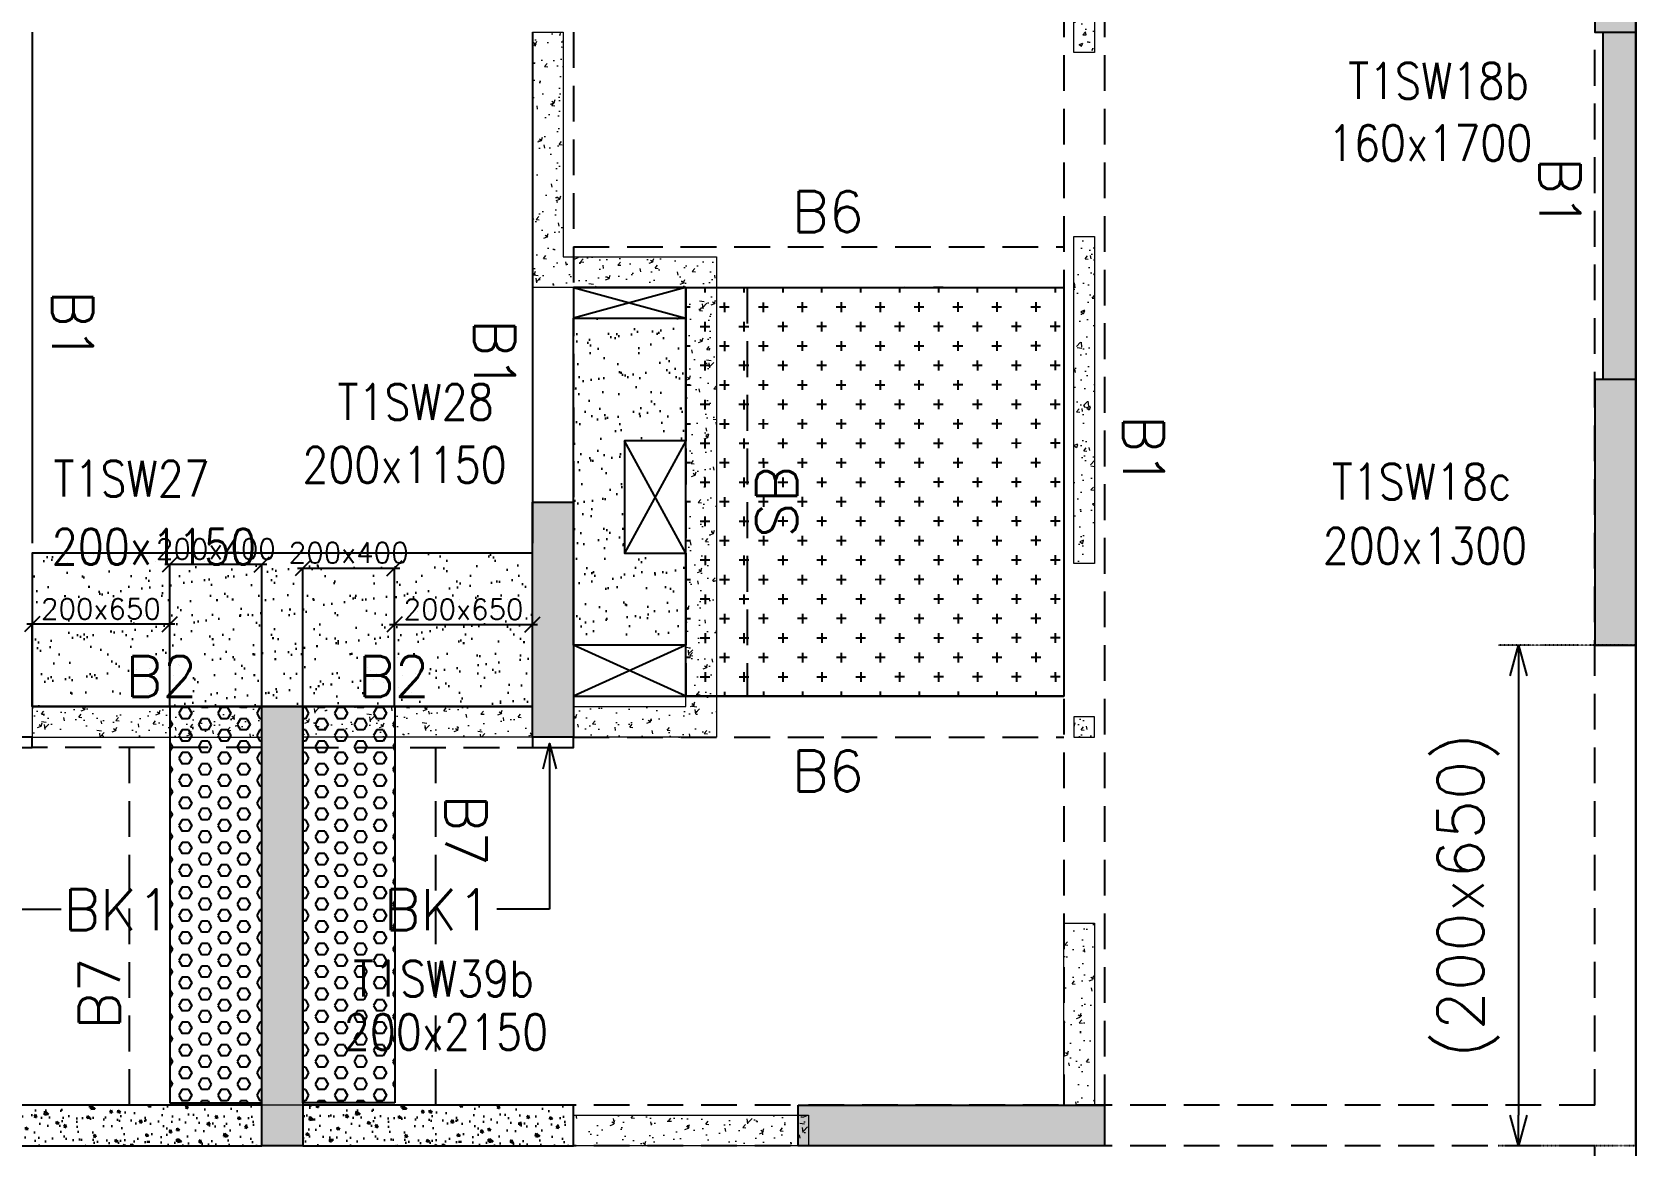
# Model space of a CAD drawing. Header units: millimetres. Extents: x 1078357 to 2594950, y -4969473 to -4636555.
# Drawn here: x 1849381 to 1857232, y -4654688 to -4649238 of the extents above; entities that cross this region are included whole.
import ezdxf

# ---------------------------------------------------------------- set-up
doc = ezdxf.new("R2010")
doc.units = ezdxf.units.MM
doc.header["$PDMODE"] = 35
for name, pattern in [('CENTER', [2, 1.25, -0.25, 0.25, -0.25]), ('CONTINOUS', [0]), ('DOT', [0.25, 0, -0.25]), ('HIDDEN', [0.375, 0.25, -0.125]), ('New Retail block$0$CONTINOUS', [0])]:
    doc.linetypes.add(name, pattern=pattern)
doc.layers.get('0').update_dxf_attribs({"lineweight": 0})
doc.layers.get('Defpoints').update_dxf_attribs({"lineweight": 0})
for name, color, linetype, lineweight in [('A-_ANOTDIMA_D-', 6, 'Continuous', 13), ('COL. NO.', 30, 'Continuous', 25), ('COL. SIZE', 7, 'Continuous', 25), ('DIM', 9, 'Continuous', 25), ('HATCH', 8, 'Continuous', 30), ('RCC UPSTAND', 43, 'Continuous', 30), ('S-NON STR RCC WALL', 8, 'Continuous', 0)]:
    doc.layers.add(name, color=color, linetype=linetype, lineweight=lineweight)
for name, color, linetype in [('B-200x325', 201, 'HIDDEN'), ('B-200x375', 41, 'HIDDEN'), ('B-200x450', 52, 'HIDDEN'), ('B-200x650', 241, 'HIDDEN'), ('B-300xSLAB THK.', 151, 'Continuous'), ('BK1-200x650', 241, 'HIDDEN'), ('DC BEAM NO.', 7, 'Continuous'), ('DROP SLAB', 8, 'Continuous'), ('EXPANSION JOINT', 10, 'HIDDEN'), ('NON STR. RCC WALL', 6, 'Continuous'), ('S-COLUMN_SHEAR WALL', 1, 'Continuous'), ('S-DIM', 2, 'Continuous'), ('S-PROJECTION', 54, 'New Retail block$0$CONTINOUS'), ('SLAB FOLD', 8, 'Continuous')]:
    doc.layers.add(name, color=color, linetype=linetype)
doc.styles.add('Roman', font='romans')
doc.styles.add('ROMANS', font='romans.shx', dxfattribs={"width": 0.85})
doc.dimstyles.new('HARESH', dxfattribs={"dimtxt": 150, "dimasz": 75, "dimexe": 0, "dimexo": 0, "dimgap": 25, "dimtad": 1, "dimdec": 0, "dimdsep": 46, "dimtxsty": 'Roman', "dimblk": 'OBLIQUE', "dimcen": 225, "dimdle": 25, "dimclrd": 2, "dimclre": 2, "dimclrt": 7, "dimadec": 8, "dimazin": 1, "dimtfac": 1, "dimtdec": 0, "dimtmove": 0, "dimatfit": 0, "dimfxl": 1, "dimlwd": -1, "dimlwe": -1, "dimarcsym": 0})
pattern_1 = [(50, (-4526714.12, 23254837.94), (182.184669, -15.9390855), [19.05, -209.55]), (355, (-4526714.12, 23254837.94), (-35.2434214, 191.0568452), [15.24, -167.6405842]), (100.4514447, (-4526698.94, 23254836.6), (146.9412471, 175.1177519), [16.1900088, -178.0902446]), (46.1842, (-4526714.12, 23254888.74), (271.0790409, -42.042328), [28.575, -314.325]), (96.6355576, (-4526691.53, 23254885.23), (237.404134, 247.4261246), [24.2850231, -267.1356082]), (351.1841512, (-4526714.12, 23254888.74), (237.404134, 247.4261246), [22.859967, -251.459732]), (21, (-4526688.72, 23254876.04), (151.6143913, -102.2651982), [19.05, -209.55]), (326, (-4526688.72, 23254876.04), (61.8020283, 184.1879661), [15.24, -167.64]), (71.451445, (-4526676.08, 23254867.51), (213.4164193, 81.9227689), [16.1900088, -178.0899376]), (37.5, (-4526714.12, 23254837.935), (3.08860325, 84.55503887), [0, -165.608, 0, -170.18, 0, -168.275]), (7.5, (-4526714.12, 23254837.935), (66.8196625, 100.18057482), [0, -97.028, 0, -161.798, 0, -64.135]), (327.5, (-4526770.76, 23254837.935), (135.59059517, -5.728744), [0, -63.5, 0, -198.12, 0, -262.89]), (317.5, (-4526796.16, 23254837.94), (148.1291814, 25.42649103), [0, -82.55, 0, -131.572, 0, -186.69])]
pattern_2 = [(180, (1815381.29, -4465732.775), (-7e-15, -54.992613), [31.75, -63.5]), (300, (1815381.29, -4465732.775), (47.625, 27.496307), [31.75, -63.5]), (240, (1815349.54, -4465732.775), (47.625, -27.496307), [31.75, -63.5])]

# ---------------------------------------------------------------- blocks, each defined once
blk = doc.blocks.new('_Open30')
at = {"color": 0, "linetype": 'ByBlock', "lineweight": -2}
for p, q in [((-1, 0.268), (0, 0)), ((0, 0), (-1, -0.268)), ((0, 0), (-1, 0))]:
    blk.add_line(p, q, dxfattribs=at)
blk = doc.blocks.new('*D1204')
at = {"layer": 'Defpoints', "color": 0, "linetype": 'CONTINOUS', "ltscale": 0.5, "transparency": 16777216}
for p in [(1857231.3, -4652237.7, 0), (1856657.3, -4654687.7), (1857231.4, -4654687.7, 0)]:
    blk.add_point(p, dxfattribs=at)
at = {"layer": 'S-DIM', "color": 2, "linetype": 'DOT', "ltscale": 0.5, "transparency": 16777216}
for p, q in [((1857231.3, -4652237.7), (1856557.3, -4652237.7)), ((1857231.4, -4654687.7), (1856557.3, -4654687.7))]:
    blk.add_line(p, q, dxfattribs=at)
at = {"layer": 'S-DIM', "color": 2, "linetype": 'CONTINOUS', "ltscale": 0.5, "transparency": 16777216}
blk.add_line((1856657.3, -4652387.7), (1856657.3, -4654537.7), dxfattribs=at)
at = {"layer": 'S-DIM', "color": 2, "linetype": 'CONTINOUS', "ltscale": 0.5, "transparency": 16777216, "xscale": 150, "yscale": 150, "zscale": 150}
for p, rotation in [((1856657.3, -4652237.7), 90), ((1856657.3, -4654687.7), 270)]:
    blk.add_blockref('_Open30', p, dxfattribs=dict(at, rotation=rotation))
at = {"layer": 'S-DIM', "color": 7, "linetype": 'CONTINOUS', "ltscale": 0.5, "transparency": 16777216, "insert": (1856410.9, -4653462.7), "char_height": 225, "attachment_point": 5, "rotation": 90, "style": 'Roman'}
blk.add_mtext('(200x650)', dxfattribs=at)
blk = doc.blocks.new('_Oblique')
at = {"color": 0, "linetype": 'ByBlock', "lineweight": -2}
blk.add_line((-0.5, -0.5), (0.5, 0.5), dxfattribs=at)
blk = doc.blocks.new('*D1460')
at = {"layer": 'Defpoints', "color": 0, "ltscale": 700, "transparency": 16777216}
for p in [(1850055.8, -4651842.2), (1850055.8, -4652537.3, 0), (1850505.9, -4652537.3, 0)]:
    blk.add_point(p, dxfattribs=at)
at = {"layer": 'DIM', "color": 2, "ltscale": 700, "transparency": 16777216}
for p, q in [((1850530.9, -4651842.2), (1850030.8, -4651842.2)), ((1850055.8, -4652537.3), (1850055.8, -4651842.2)), ((1850505.9, -4652537.3), (1850505.9, -4651842.2))]:
    blk.add_line(p, q, dxfattribs=at)
at = {"layer": 'DIM', "color": 2, "ltscale": 700, "transparency": 16777216, "xscale": 75, "yscale": 75, "zscale": 75, "rotation": 180}
blk.add_blockref('_Oblique', (1850055.8, -4651842.2), dxfattribs=at)
at = {"layer": 'DIM', "color": 2, "ltscale": 700, "transparency": 16777216, "xscale": 75, "yscale": 75, "zscale": 75}
blk.add_blockref('_Oblique', (1850505.9, -4651842.2), dxfattribs=at)
at = {"layer": 'DIM', "color": 7, "ltscale": 700, "transparency": 16777216, "insert": (1850280.9, -4651767.2), "char_height": 150, "attachment_point": 5, "style": 'Roman'}
blk.add_mtext('{\\H0.666667x;200x400}', dxfattribs=at)
blk = doc.blocks.new('*D1461')
at = {"layer": 'Defpoints', "color": 0, "ltscale": 700, "transparency": 16777216}
for p in [(1849381.1, -4652135.2), (1849381.1, -4652537.2, 0), (1850055.8, -4652537.3, 0)]:
    blk.add_point(p, dxfattribs=at)
at = {"layer": 'DIM', "color": 2, "ltscale": 700, "transparency": 16777216}
for p, q in [((1850080.8, -4652135.2), (1849356.1, -4652135.2)), ((1849381.1, -4652537.2), (1849381.1, -4652135.2)), ((1850055.8, -4652537.3), (1850055.8, -4652135.2))]:
    blk.add_line(p, q, dxfattribs=at)
at = {"layer": 'DIM', "color": 2, "ltscale": 700, "transparency": 16777216, "xscale": 75, "yscale": 75, "zscale": 75, "rotation": 180}
blk.add_blockref('_Oblique', (1849381.1, -4652135.2), dxfattribs=at)
at = {"layer": 'DIM', "color": 2, "ltscale": 700, "transparency": 16777216, "xscale": 75, "yscale": 75, "zscale": 75}
blk.add_blockref('_Oblique', (1850055.8, -4652135.2), dxfattribs=at)
at = {"layer": 'DIM', "color": 7, "ltscale": 700, "transparency": 16777216, "insert": (1849718.5, -4652060.2), "char_height": 150, "attachment_point": 5, "style": 'Roman'}
blk.add_mtext('{\\H0.666667x;200x650}', dxfattribs=at)
blk = doc.blocks.new('*D1462')
at = {"layer": 'Defpoints', "color": 0, "ltscale": 700, "transparency": 16777216}
for p in [(1851156.1, -4651860.5), (1850706, -4652537.3, 0), (1851156.1, -4652537.2, 0)]:
    blk.add_point(p, dxfattribs=at)
at = {"layer": 'DIM', "color": 2, "ltscale": 700, "transparency": 16777216}
for p, q in [((1850681, -4651860.5), (1851181.1, -4651860.5)), ((1850706, -4652537.3), (1850706, -4651860.5)), ((1851156.1, -4652537.2), (1851156.1, -4651860.5))]:
    blk.add_line(p, q, dxfattribs=at)
at = {"layer": 'DIM', "color": 2, "ltscale": 700, "transparency": 16777216, "xscale": 75, "yscale": 75, "zscale": 75, "rotation": 180}
blk.add_blockref('_Oblique', (1850706, -4651860.5), dxfattribs=at)
at = {"layer": 'DIM', "color": 2, "ltscale": 700, "transparency": 16777216, "xscale": 75, "yscale": 75, "zscale": 75}
blk.add_blockref('_Oblique', (1851156.1, -4651860.5), dxfattribs=at)
at = {"layer": 'DIM', "color": 7, "ltscale": 700, "transparency": 16777216, "insert": (1850931, -4651785.5), "char_height": 150, "attachment_point": 5, "style": 'Roman'}
blk.add_mtext('{\\H0.666667x;200x400}', dxfattribs=at)
blk = doc.blocks.new('*D1463')
at = {"layer": 'Defpoints', "color": 0, "ltscale": 700, "transparency": 16777216}
for p in [(1851831, -4652137.2), (1851156.1, -4652537.2, 0), (1851831, -4652537.2, 0)]:
    blk.add_point(p, dxfattribs=at)
at = {"layer": 'DIM', "color": 2, "ltscale": 700, "transparency": 16777216}
for p, q in [((1851131.1, -4652137.2), (1851856, -4652137.2)), ((1851156.1, -4652537.2), (1851156.1, -4652137.2)), ((1851831, -4652537.2), (1851831, -4652137.2))]:
    blk.add_line(p, q, dxfattribs=at)
at = {"layer": 'DIM', "color": 2, "ltscale": 700, "transparency": 16777216, "xscale": 75, "yscale": 75, "zscale": 75, "rotation": 180}
blk.add_blockref('_Oblique', (1851156.1, -4652137.2), dxfattribs=at)
at = {"layer": 'DIM', "color": 2, "ltscale": 700, "transparency": 16777216, "xscale": 75, "yscale": 75, "zscale": 75}
blk.add_blockref('_Oblique', (1851831, -4652137.2), dxfattribs=at)
at = {"layer": 'DIM', "color": 7, "ltscale": 700, "transparency": 16777216, "insert": (1851493.5, -4652062.2), "char_height": 150, "attachment_point": 5, "style": 'Roman'}
blk.add_mtext('{\\H0.666667x;200x650}', dxfattribs=at)
blk = doc.blocks.new('G$CD63B60BD')
at = {"layer": 'COL. NO.', "linetype": 'Continuous', "style": 'ROMANS', "width": 0.85}
for s, p in [('T1SW18b', (43117.5, 14073.9, 0)), ('T1SW28', (38170.5, 12502.6, -320.4)), ('T1SW27', (36780.5, 12127.3, -320.4)), ('T1SW18c', (43037.6, 12112.7, 0)), ('T1SW39b', (38246.6, 9681, -320.4))]:
    blk.add_text(s, height=175, dxfattribs=at).set_placement(p)
at = {"layer": 'COL. SIZE', "linetype": 'Continuous', "style": 'ROMANS', "width": 0.85}
for s, p in [('160x1700', (43018.5, 13769.5, 0)), ('200x1150', (37998, 12194.9, -320.4)), ('200x1150', (36771.5, 11794.2, -320.4)), ('200x1300', (42993, 11798.6, 0)), ('200x2150', (38200.9, 9419.4, -320.4))]:
    blk.add_text(s, height=175, dxfattribs=at).set_placement(p)

msp = doc.modelspace()

# ---------------------------------------------------------------- hatches: boundary and pattern name
at = {"layer": 'DROP SLAB'}
h = msp.add_hatch(dxfattribs=at)
h.set_pattern_fill('CROSS', color=8, scale=15, angle=179.96921)
h.set_pattern_definition([(180.03079016, (-1451735.6, 9389968.63), (-95.1987999, -95.3011726), [47.625, -142.875]), (270.03079016, (-1451759.43, 9389992.43), (95.3011726, -95.1987999), [47.625, -142.875])])
h.paths.add_polyline_path([(1852581.1, -4650488.1), (1854431.1, -4650488.1), (1854431.1, -4652487.9), (1852581.1, -4652487.9)])
at = {"layer": 'HATCH'}
h = msp.add_hatch(dxfattribs=at)
h.set_pattern_fill('AR-SAND', color=8, scale=3, angle=179.97015)
h.set_pattern_definition([(37.47015413, (-3182851.86, 18707870.84), (-4.72361136, 146.8264517), [0, -115.824, 0, -129.54, 0, -123.825]), (7.4701541, (-3182851.86, 18707870.84), (134.9689868, 214.9772528), [0, -62.484, 0, -104.394, 0, -40.005]), (327.4701541, (-3182945.58, 18707870.89), (237.2979035, 0.3075449), [0, -38.1, 0, -137.16, 0, -179.07]), (317.4701541, (-3182945.58, 18707870.9), (229.1017424, 66.759465), [0, -19.05, 0, -89.916, 0, -102.87])])
h.paths.add_polyline_path([(1852031.1, -4650637.8), (1852581.1, -4650637.8), (1852581.1, -4651237.8), (1852281.1, -4651237.8), (1852281.1, -4651787.8), (1852581.1, -4651787.7), (1852581.1, -4652237.8), (1852031.1, -4652237.8)])
h = msp.add_hatch(dxfattribs=at)
h.set_pattern_fill('AR-SAND', color=8, scale=3, angle=179.97015)
h.set_pattern_definition([(37.4701541, (-2145576.81, 14023801.56), (-4.72361136, 146.8264517), [0, -115.824, 0, -129.54, 0, -123.825]), (7.4701541, (-2145576.81, 14023801.56), (134.9689868, 214.9772528), [0, -62.484, 0, -104.394, 0, -40.005]), (327.4701541, (-2145670.54, 14023801.61), (237.2979035, 0.3075449), [0, -38.1, 0, -137.16, 0, -179.07]), (317.4701541, (-2145670.54, 14023801.61), (229.1017424, 66.759465), [0, -19.05, 0, -89.916, 0, -102.87])])
h.paths.add_polyline_path([(1851831.4, -4651787.7), (1849381.4, -4651787.7), (1849381.4, -4652537.8), (1851831.4, -4652537.8)])
h = msp.add_hatch(dxfattribs=at)
h.set_pattern_fill('AR-SAND', color=8, scale=3, angle=179.97015)
h.set_pattern_definition([(37.4701541, (-2145576.9, 14023801.58), (-4.72361136, 146.8264517), [0, -115.824, 0, -129.54, 0, -123.825]), (7.4701541, (-2145576.9, 14023801.58), (134.9689868, 214.9772528), [0, -62.484, 0, -104.394, 0, -40.005]), (327.4701541, (-2145670.63, 14023801.63), (237.2979035, 0.3075449), [0, -38.1, 0, -137.16, 0, -179.07]), (317.4701541, (-2145670.63, 14023801.63), (229.1017424, 66.759465), [0, -19.05, 0, -89.916, 0, -102.87])])
h.paths.add_polyline_path([(1851831.3, -4651937.7), (1849381.3, -4651937.7), (1849381.4, -4652537.7), (1851831.4, -4652537.7)])
at = {"layer": 'RCC UPSTAND'}
h = msp.add_hatch(dxfattribs=at)
h.set_pattern_fill('AR-CONC', color=8, scale=20, angle=270)
h.set_pattern_definition([(320, (5061102, -2117845.11), (-12.550427, -143.4520365), [15, -165]), (265, (5061102, -2117845.11), (150.438427, 27.7502667), [12, -132]), (10.4514445, (5061100.96, -2117857.07), (137.887998, -115.7017693), [12.7480384, -140.2284224]), (316.1842, (5061142, -2117845.11), (-33.103856, -213.448266), [22.5, -247.5]), (6.6356355, (5061139.25, -2117862.9), (194.82372, -186.932389), [19.122068, -210.342752]), (261.184164, (5061142, -2117845.11), (194.82372, -186.932389), [18, -198]), (291, (5061132, -2117865.11), (-80.523778, -119.3814104), [15, -165]), (236, (5061132, -2117865.11), (145.030009, -48.6630664), [12, -132]), (341.4514447, (5061125.3, -2117875.06), (64.5062306, -168.0444753), [12.748038, -140.2284224]), (307.5, (5061102.004, -2117845.113), (66.57877077, -2.43197106), [0, -130.4, 0, -134, 0, -132.5]), (277.5, (5061102.004, -2117845.11), (78.8823424, -52.6139075), [0, -76.4, 0, -127.4, 0, -50.5]), (237.5, (5061102.004, -2117800.51), (-4.51097435, -106.7644872), [0, -50, 0, -156, 0, -207]), (227.5, (5061102, -2117780.51), (20.0209965, -116.6372339), [0, -65, 0, -103.6, 0, -147])])
h.paths.add_polyline_path([(1850506.1, -4654488.3), (1849181.1, -4654488), (1849181.1, -4654687.5), (1850506.1, -4654687.8)])
h = msp.add_hatch(dxfattribs=at)
h.set_pattern_fill('AR-CONC', color=8, scale=20, angle=270)
h.set_pattern_definition([(320, (5062627, -2117845.11), (-12.550427, -143.4520365), [15, -165]), (265, (5062627, -2117845.11), (150.438427, 27.7502667), [12, -132]), (10.4514445, (5062625.96, -2117857.07), (137.887998, -115.7017693), [12.7480384, -140.2284224]), (316.1842, (5062667, -2117845.11), (-33.103856, -213.448266), [22.5, -247.5]), (6.6356355, (5062664.25, -2117862.9), (194.82372, -186.932389), [19.122068, -210.342752]), (261.184164, (5062667, -2117845.11), (194.82372, -186.932389), [18, -198]), (291, (5062657, -2117865.11), (-80.523778, -119.3814104), [15, -165]), (236, (5062657, -2117865.11), (145.030009, -48.6630664), [12, -132]), (341.4514447, (5062650.3, -2117875.06), (64.5062306, -168.0444753), [12.748038, -140.2284224]), (307.5, (5062627.004, -2117845.113), (66.57877077, -2.43197106), [0, -130.4, 0, -134, 0, -132.5]), (277.5, (5062627.004, -2117845.11), (78.8823424, -52.6139075), [0, -76.4, 0, -127.4, 0, -50.5]), (237.5, (5062627.004, -2117800.51), (-4.51097435, -106.7644872), [0, -50, 0, -156, 0, -207]), (227.5, (5062627, -2117780.51), (20.0209965, -116.6372339), [0, -65, 0, -103.6, 0, -147])])
h.paths.add_polyline_path([(1852031.1, -4654488.3), (1850706.1, -4654488), (1850706.1, -4654687.5), (1852031.1, -4654687.8)])
at = {"layer": 'S-COLUMN_SHEAR WALL', "lineweight": 25}
h = msp.add_hatch(color=1, dxfattribs=at)
h.dxf.hatch_style = 1
h.paths.add_polyline_path([(1857231.1, -4647737.8), (1857031.1, -4647737.8), (1857031.1, -4649237.8), (1857231.1, -4649237.8)])
at = {"layer": 'S-COLUMN_SHEAR WALL', "lineweight": 25, "extrusion": (1.00316e-06, -2.11765e-11, 1)}
h = msp.add_hatch(color=1, dxfattribs=at)
h.dxf.hatch_style = 1
h.paths.add_polyline_path([(1857231.1, -4650937.8), (1857071.1, -4650937.8), (1857071.1, -4649237.8), (1857231.1, -4649237.8)])
at = {"layer": 'S-COLUMN_SHEAR WALL', "lineweight": 25}
h = msp.add_hatch(color=1, dxfattribs=at)
h.dxf.hatch_style = 1
h.paths.add_polyline_path([(1857031.1, -4652237.8), (1857231.1, -4652237.8), (1857231.1, -4650937.8), (1857031.1, -4650937.8)])
h = msp.add_hatch(color=1, dxfattribs=at)
h.dxf.hatch_style = 1
h.paths.add_polyline_path([(1852031.1, -4652687.8), (1851831.1, -4652687.8), (1851831.1, -4651537.8), (1852031.1, -4651537.8)])
h = msp.add_hatch(color=1, dxfattribs=at)
h.dxf.hatch_style = 1
h.paths.add_polyline_path([(1850506.1, -4652537.8), (1850706.1, -4652537.8), (1850706.1, -4654687.8), (1850506.1, -4654687.8)])
h = msp.add_hatch(color=1, dxfattribs=at)
h.dxf.hatch_style = 1
h.paths.add_polyline_path([(1853131.1, -4654487.8), (1854631.1, -4654487.8), (1854631.1, -4654687.8), (1853131.1, -4654687.8)])
at = {"layer": 'S-NON STR RCC WALL'}
h = msp.add_hatch(dxfattribs=at)
h.set_pattern_fill('AR-CONC', color=256, angle=180)
h.set_pattern_definition([(50, (1854544.64, -4749442.22), (182.18467, -15.93909), [19.05, -209.55]), (355, (1854544.64, -4749442.22), (-35.24342, 191.05685), [15.24, -167.6406]), (100.45144, (1854559.82, -4749443.55), (146.94125, 175.11775), [16.19, -178.09024]), (46.1842, (1854544.64, -4749391.42), (271.07904, -42.04233), [28.575, -314.325]), (96.63556, (1854567.23, -4749394.93), (237.4041, 247.4261), [24.285, -267.1356]), (351.18415, (1854544.64, -4749391.42), (237.4041, 247.4261), [22.86, -251.4597]), (21, (1854570.04, -4749404.12), (151.6144, -102.2652), [19.05, -209.55]), (326, (1854570.04, -4749404.12), (61.80203, 184.18797), [15.24, -167.64]), (71.45144, (1854582.68, -4749412.65), (213.41642, 81.92277), [16.19, -178.08994]), (37.5, (1854544.64, -4749442.225), (3.088603, 84.55504), [0, -165.608, 0, -170.18, 0, -168.275]), (7.5, (1854544.64, -4749442.225), (66.81966, 100.180575), [0, -97.028, 0, -161.798, 0, -64.135]), (327.5, (1854488, -4749442.225), (135.590595, -5.728744), [0, -63.5, 0, -198.12, 0, -262.89]), (317.5, (1854462.6, -4749442.22), (148.12918, 25.42649), [0, -82.55, 0, -131.572, 0, -186.69])])
h.paths.add_polyline_path([(1854481.4, -4648937.8), (1854581.4, -4648937.8), (1854581.4, -4649337.8), (1854481.4, -4649337.8)])
h = msp.add_hatch(dxfattribs=at)
h.set_pattern_fill('AR-CONC', color=256, angle=180)
h.set_pattern_definition(pattern_1)
h.paths.add_polyline_path([(1852731.4, -4650337.8), (1852731.4, -4652687.8), (1852031.4, -4652687.8), (1852031.4, -4652537.8), (1852581.4, -4652537.8), (1852581.4, -4650487.8), (1851831.4, -4650487.8), (1851831.4, -4649237.7), (1851981.4, -4649237.7), (1851981.4, -4650337.8)])
h = msp.add_hatch(dxfattribs=at)
h.set_pattern_fill('AR-CONC', color=256, angle=180)
h.set_pattern_definition([(50, (2951769.36, -9433461.41), (182.184669, -15.9390855), [19.05, -209.55]), (355, (2951769.36, -9433461.41), (-35.2434214, 191.056845), [15.24, -167.640584]), (100.4514447, (2951784.54, -9433462.74), (146.941247, 175.117752), [16.190009, -178.0902446]), (46.1842, (2951769.36, -9433410.61), (271.079041, -42.042328), [28.575, -314.325]), (96.6355576, (2951791.95, -9433414.12), (237.404134, 247.426125), [24.285023, -267.135608]), (351.184151, (2951769.36, -9433410.6), (237.404134, 247.426125), [22.859967, -251.459732]), (21, (2951794.76, -9433423.31), (151.6143913, -102.265198), [19.05, -209.55]), (326, (2951794.76, -9433423.31), (61.802028, 184.187966), [15.24, -167.64]), (71.451445, (2951807.39, -9433431.83), (213.416419, 81.922769), [16.190009, -178.0899376]), (37.5, (2951769.356, -9433461.41), (3.08860325, 84.5550389), [0, -165.608, 0, -170.18, 0, -168.275]), (7.5, (2951769.36, -9433461.41), (66.8196625, 100.1805748), [0, -97.028, 0, -161.798, 0, -64.135]), (327.5, (2951712.714, -9433461.41), (135.5905952, -5.728744), [0, -63.5, 0, -198.12, 0, -262.89]), (317.5, (2951687.31, -9433461.41), (148.1291814, 25.426491), [0, -82.55, 0, -131.572, 0, -186.69])])
h.paths.add_polyline_path([(1854481.4, -4650237.8), (1854581.4, -4650237.8), (1854581.4, -4651837.8), (1854481.4, -4651837.8)])
h = msp.add_hatch(dxfattribs=at)
h.set_pattern_fill('AR-CONC', color=256)
h.set_pattern_definition(pattern_1)
h.paths.add_polyline_path([(1850506.3, -4652537.8), (1849381.3, -4652537.8), (1849381.3, -4652687.8), (1850506.3, -4652687.8)])
h = msp.add_hatch(dxfattribs=at)
h.set_pattern_fill('AR-CONC', color=256, angle=180)
h.set_pattern_definition(pattern_1)
h.paths.add_polyline_path([(1850706.4, -4652537.8), (1851831.4, -4652537.8), (1851831.4, -4652687.8), (1850706.4, -4652687.8)])
h = msp.add_hatch(dxfattribs=at)
h.set_pattern_fill('AR-CONC', color=256, angle=180)
h.set_pattern_definition([(50, (2951756.14, -9434826.08), (182.184669, -15.9390855), [19.05, -209.55]), (355, (2951756.14, -9434826.08), (-35.2434214, 191.056845), [15.24, -167.640584]), (100.4514447, (2951771.32, -9434827.4), (146.941247, 175.117752), [16.190009, -178.0902446]), (46.1842, (2951756.14, -9434775.28), (271.079041, -42.042328), [28.575, -314.325]), (96.6355576, (2951778.73, -9434778.78), (237.404134, 247.426125), [24.285023, -267.135608]), (351.184151, (2951756.14, -9434775.28), (237.404134, 247.426125), [22.859967, -251.459732]), (21, (2951781.54, -9434787.98), (151.6143913, -102.265198), [19.05, -209.55]), (326, (2951781.54, -9434787.98), (61.802028, 184.187966), [15.24, -167.64]), (71.451445, (2951794.18, -9434796.5), (213.416419, 81.922769), [16.190009, -178.0899376]), (37.5, (2951756.14, -9434826.077), (3.08860325, 84.5550389), [0, -165.608, 0, -170.18, 0, -168.275]), (7.5, (2951756.14, -9434826.08), (66.8196625, 100.1805748), [0, -97.028, 0, -161.798, 0, -64.135]), (327.5, (2951699.5, -9434826.077), (135.5905952, -5.728744), [0, -63.5, 0, -198.12, 0, -262.89]), (317.5, (2951674.1, -9434826.08), (148.1291814, 25.426491), [0, -82.55, 0, -131.572, 0, -186.69])])
h.paths.add_polyline_path([(1854481.4, -4652687.8), (1854581.4, -4652687.8), (1854581.4, -4652587.8), (1854481.4, -4652587.8)])
h = msp.add_hatch(dxfattribs=at)
h.set_pattern_fill('AR-CONC', color=256, angle=180)
h.set_pattern_definition([(50, (-5597103.59, 27938857.12), (182.184669, -15.93908554), [19.05, -209.55]), (355, (-5597103.59, 27938857.12), (-35.2434214, 191.0568452), [15.24, -167.6405842]), (100.4514447, (-5597088.4, 27938855.79), (146.9412471, 175.1177519), [16.1900088, -178.0902446]), (46.1842, (-5597103.59, 27938907.92), (271.0790409, -42.042328), [28.575, -314.325]), (96.6355576, (-5597081, 27938904.4), (237.404134, 247.4261246), [24.2850231, -267.1356082]), (351.1841512, (-5597103.6, 27938907.92), (237.404134, 247.4261246), [22.859967, -251.459732]), (21, (-5597078.19, 27938895.22), (151.6143913, -102.2651982), [19.05, -209.55]), (326, (-5597078.19, 27938895.22), (61.8020283, 184.1879661), [15.24, -167.64]), (71.451445, (-5597065.55, 27938886.7), (213.4164193, 81.9227689), [16.1900088, -178.0899376]), (37.5, (-5597103.587, 27938857.115), (3.08860325, 84.55503887), [0, -165.608, 0, -170.18, 0, -168.275]), (7.5, (-5597103.59, 27938857.115), (66.8196625, 100.18057482), [0, -97.028, 0, -161.798, 0, -64.135]), (327.5, (-5597160.23, 27938857.115), (135.59059517, -5.72874399), [0, -63.5, 0, -198.12, 0, -262.89]), (317.5, (-5597185.63, 27938857.12), (148.1291814, 25.42649103), [0, -82.55, 0, -131.572, 0, -186.69])])
h.paths.add_polyline_path([(1854431.3, -4653597.8), (1854581.3, -4653597.8), (1854581.3, -4654487.7), (1854431.3, -4654487.7)])
h = msp.add_hatch(dxfattribs=at)
h.set_pattern_fill('AR-CONC', color=256)
h.set_pattern_definition([(50, (-5623938.83, 27938857.12), (182.184669, -15.93908554), [19.05, -209.55]), (355, (-5623938.83, 27938857.12), (-35.2434214, 191.0568452), [15.24, -167.6405842]), (100.4514447, (-5623923.65, 27938855.8), (146.9412471, 175.1177519), [16.1900088, -178.0902446]), (46.1842, (-5623938.83, 27938907.92), (271.0790409, -42.042328), [28.575, -314.325]), (96.6355576, (-5623916.24, 27938904.42), (237.404134, 247.4261246), [24.2850231, -267.1356082]), (351.1841512, (-5623938.83, 27938907.92), (237.404134, 247.4261246), [22.859967, -251.459732]), (21, (-5623913.43, 27938895.22), (151.6143913, -102.2651982), [19.05, -209.55]), (326, (-5623913.43, 27938895.22), (61.8020283, 184.1879661), [15.24, -167.64]), (71.451445, (-5623900.8, 27938886.7), (213.4164193, 81.9227689), [16.1900088, -178.0899376]), (37.5, (-5623938.834, 27938857.12), (3.08860325, 84.55503887), [0, -165.608, 0, -170.18, 0, -168.275]), (7.5, (-5623938.83, 27938857.12), (66.8196625, 100.18057482), [0, -97.028, 0, -161.798, 0, -64.135]), (327.5, (-5623995.476, 27938857.12), (135.59059517, -5.72874399), [0, -63.5, 0, -198.12, 0, -262.89]), (317.5, (-5624020.88, 27938857.12), (148.1291814, 25.42649103), [0, -82.55, 0, -131.572, 0, -186.69])])
h.paths.add_polyline_path([(1852031.3, -4654537.8), (1853181.3, -4654537.8), (1853181.3, -4654687.8), (1852031.3, -4654687.8)])
at = {"layer": 'SLAB FOLD', "ltscale": 1000}
h = msp.add_hatch(dxfattribs=at)
h.set_pattern_fill('HEX', color=8, scale=10, angle=180)
h.set_pattern_definition(pattern_2)
h.paths.add_polyline_path([(1850506.3, -4654477.2), (1850056.3, -4654477.2), (1850056.3, -4652537.8), (1850506.3, -4652537.8)])
h = msp.add_hatch(dxfattribs=at)
h.set_pattern_fill('HEX', color=8, scale=10, angle=180)
h.set_pattern_definition(pattern_2)
h.paths.add_polyline_path([(1850706.7, -4654477.2), (1851156.7, -4654477.2), (1851156.7, -4652537.8), (1850706.7, -4652537.8)])

# ---------------------------------------------------------------- linework, layer by layer
at = {"color": 2, "linetype": 'CENTER', "ltscale": 700, "elevation": 0}
msp.add_lwpolyline([(1850506.1, -4652537.8), (1850706.1, -4652537.8), (1850706.1, -4654487.8), (1850506.1, -4654487.8)], close=True, dxfattribs=at)
at = {"layer": 'B-200x325', "ltscale": 700}
for p, q in [((1852031.1, -4650288.1, 0), (1854431.1, -4650288.1, 0)), ((1852031.2, -4652687.9, 0), (1854431.1, -4652687.9, 0))]:
    msp.add_line(p, q, dxfattribs=at)
at = {"layer": 'B-200x325', "linetype": 'Continuous', "ltscale": 700}
for p, q in [((1852031.1, -4650488.1, 0), (1854431.1, -4650488.1, 0)), ((1852031.2, -4652487.9, 0), (1854431.1, -4652487.9, 0))]:
    msp.add_line(p, q, dxfattribs=at)
at = {"layer": 'B-200x375', "ltscale": 700}
for p, q in [((1849856, -4652737.9, 0), (1849856, -4654487.9, 0)), ((1851356.2, -4652737.9, 0), (1851356.2, -4654487.9, 0))]:
    msp.add_line(p, q, dxfattribs=at)
at = {"layer": 'B-200x375', "linetype": 'Continuous', "ltscale": 700}
for p, q in [((1850056, -4652737.9, 0), (1850056, -4654477.2, 0)), ((1851156.2, -4652737.9, 0), (1851156.2, -4654477.2, 0))]:
    msp.add_line(p, q, dxfattribs=at)
at = {"layer": 'B-200x450', "linetype": 'HIDDEN', "ltscale": 500}
msp.add_line((1857031.4, -4656687.8, 0), (1857031.4, -4654687.7, 0), dxfattribs=at)
at = {"layer": 'B-200x650', "linetype": 'HIDDEN', "ltscale": 700}
for p, q in [((1854431.3, -4648037.8, 0), (1854431.3, -4654487.7, 0)), ((1854631.3, -4648037.8, 0), (1854631.3, -4654487.7, 0)), ((1852031.4, -4649237.7, 0), (1852031.4, -4651737.8, 0)), ((1857031.4, -4654487.7, 0), (1857031.4, -4649237.7, 0)), ((1850506.3, -4652737.7, 0), (1849381.3, -4652737.7, 0)), ((1850706.3, -4652737.7, 0), (1851831.4, -4652737.7, 0)), ((1857031.4, -4654487.7, 0), (1852031.3, -4654487.7, 0)), ((1857031.4, -4654687.7, 0), (1852031.3, -4654687.7, 0))]:
    msp.add_line(p, q, dxfattribs=at)
at = {"layer": 'B-200x650', "linetype": 'CONTINOUS', "ltscale": 700}
for p, q in [((1849381.4, -4649237.7, 0), (1849381.4, -4651737.8, 0)), ((1851831.4, -4649237.7, 0), (1851831.4, -4651737.8, 0)), ((1857231.4, -4654687.7, 0), (1857231.4, -4649237.7, 0)), ((1857231.4, -4651737.8, 0), (1857232.1, -4651737.8, 0)), ((1851831.3, -4652537.7, 0), (1849381.3, -4652537.7, 0))]:
    msp.add_line(p, q, dxfattribs=at)
at = {"layer": 'B-200x650', "ltscale": 700}
msp.add_line((1857231.4, -4651537.8, 0), (1857232.1, -4651537.8, 0), dxfattribs=at)
at = {"layer": 'B-300xSLAB THK.', "linetype": 'HIDDEN', "ltscale": 700}
for p, q in [((1852581, -4650488.3, 0), (1852581, -4652488.1, 0)), ((1852881, -4650488.3, 0), (1852881, -4652488.1, 0))]:
    msp.add_line(p, q, dxfattribs=at)
at = {"layer": 'BK1-200x650', "linetype": 'Continuous', "ltscale": 700, "elevation": 0}
for points in [[(1849381.4, -4652687.8), (1849181.4, -4652687.8), (1849181.4, -4652738), (1849381.4, -4652738)], [(1852031.4, -4652687.8), (1851831.4, -4652687.8), (1851831.4, -4652738), (1852031.4, -4652738)]]:
    msp.add_lwpolyline(points, close=True, dxfattribs=at)
at = {"layer": 'DROP SLAB', "color": 3, "linetype": 'CONTINOUS', "ltscale": 500}
for p, q in [((1852031.1, -4650487.8, 0), (1852581.1, -4650637.8, 0)), ((1852580.3, -4650488, 0), (1852031.1, -4650637.8, 0)), ((1852581.2, -4651237.8, 0), (1852281.1, -4651787.8, 0)), ((1852581.2, -4651787.8, 0), (1852281.1, -4651237.8, 0)), ((1852581.1, -4652487.8, 0), (1852031.1, -4652237.8, 0)), ((1852581.1, -4652237.8, 0), (1852031.3, -4652487.8, 0))]:
    msp.add_line(p, q, dxfattribs=at)
at = {"layer": 'DROP SLAB', "color": 3, "linetype": 'CONTINOUS', "ltscale": 500, "elevation": 0}
for points in [[(1852581.1, -4650488), (1852031.1, -4650488), (1852031.1, -4650637.8), (1852581.1, -4650637.8)], [(1852581.1, -4650488.1), (1854431.1, -4650488.1), (1854431.1, -4652487.9), (1852581.1, -4652487.9)], [(1852581.1, -4651237.8), (1852281.1, -4651237.8), (1852281.1, -4651787.8), (1852581.1, -4651787.8)], [(1852581.1, -4652237.8), (1852031.3, -4652237.8), (1852031.3, -4652487.8), (1852581.1, -4652487.8)]]:
    msp.add_lwpolyline(points, close=True, dxfattribs=at)
at = {"layer": 'EXPANSION JOINT'}
msp.add_line((1857231.4, -4644997.8, 0), (1857231.4, -4665330.3, 0), dxfattribs=at)
msp.add_line((1857231.4, -4644997.8, 0), (1857231.4, -4665330.3, 0), dxfattribs=at)
at = {"layer": 'NON STR. RCC WALL', "elevation": 0}
for points in [[(1850506.1, -4654488.3), (1849181.1, -4654488), (1849181.1, -4654687.5), (1850506.1, -4654687.8)], [(1852031.1, -4654488.3), (1850706.1, -4654488), (1850706.1, -4654687.5), (1852031.1, -4654687.8)]]:
    msp.add_lwpolyline(points, close=True, dxfattribs=at)
at = {"layer": 'S-COLUMN_SHEAR WALL', "color": 1, "lineweight": 25, "elevation": 0}
for points in [[(1857231.1, -4647737.8), (1857031.1, -4647737.8), (1857031.1, -4649237.8), (1857231.1, -4649237.8)], [(1857031.1, -4652237.8), (1857231.1, -4652237.8), (1857231.1, -4650937.8), (1857031.1, -4650937.8)], [(1852031.1, -4652687.8), (1851831.1, -4652687.8), (1851831.1, -4651537.8), (1852031.1, -4651537.8)], [(1850506.1, -4652537.8), (1850706.1, -4652537.8), (1850706.1, -4654687.8), (1850506.1, -4654687.8)], [(1853131.1, -4654487.8), (1854631.1, -4654487.8), (1854631.1, -4654687.8), (1853131.1, -4654687.8)]]:
    msp.add_lwpolyline(points, close=True, dxfattribs=at)
at = {"layer": 'S-COLUMN_SHEAR WALL', "color": 1, "lineweight": 25, "extrusion": (1.00316e-06, -2.11765e-11, 1), "elevation": 1.9}
msp.add_lwpolyline([(1857231.1, -4650937.8), (1857071.1, -4650937.8), (1857071.1, -4649237.8), (1857231.1, -4649237.8)], close=True, dxfattribs=at)
at = {"layer": 'S-NON STR RCC WALL', "elevation": 0}
for points in [[(1854481.4, -4648937.8), (1854581.4, -4648937.8), (1854581.4, -4649337.8), (1854481.4, -4649337.8)], [(1852731.4, -4650337.8), (1852731.4, -4652687.8), (1852031.4, -4652687.8), (1852031.4, -4652537.8), (1852581.4, -4652537.8), (1852581.4, -4650487.8), (1851831.4, -4650487.8), (1851831.4, -4649237.7), (1851981.4, -4649237.7), (1851981.4, -4650337.8)], [(1850506.3, -4652537.8), (1849381.3, -4652537.8), (1849381.3, -4652687.8), (1850506.3, -4652687.8)], [(1850706.4, -4652537.8), (1851831.4, -4652537.8), (1851831.4, -4652687.8), (1850706.4, -4652687.8)]]:
    msp.add_lwpolyline(points, close=True, dxfattribs=at)
at = {"layer": 'S-NON STR RCC WALL', "ltscale": 700, "elevation": 0}
for points in [[(1854481.4, -4650237.8), (1854581.4, -4650237.8), (1854581.4, -4651837.8), (1854481.4, -4651837.8)], [(1854481.4, -4652687.8), (1854581.4, -4652687.8), (1854581.4, -4652587.8), (1854481.4, -4652587.8)], [(1854431.3, -4653597.8), (1854581.3, -4653597.8), (1854581.3, -4654487.7), (1854431.3, -4654487.7)], [(1852031.3, -4654537.8), (1853181.3, -4654537.8), (1853181.3, -4654687.8), (1852031.3, -4654687.8)]]:
    msp.add_lwpolyline(points, close=True, dxfattribs=at)
at = {"layer": 'S-PROJECTION', "elevation": 0}
msp.add_lwpolyline([(1851831.4, -4651787.7), (1849381.4, -4651787.7), (1849381.4, -4652537.8), (1851831.4, -4652537.8)], close=True, dxfattribs=at)
at = {"layer": 'SLAB FOLD', "color": 8, "ltscale": 1000, "elevation": 0}
msp.add_lwpolyline([(1852031.1, -4650637.8), (1852581.1, -4650637.8), (1852581.1, -4651237.8), (1852281.1, -4651237.8), (1852281.1, -4651787.8), (1852581.1, -4651787.7), (1852581.1, -4652237.8), (1852031.1, -4652237.8), (1852031.1, -4650637.8)], dxfattribs=at)
for points in [[(1850056.2, -4654477.2), (1850506.2, -4654477.2), (1850506.2, -4652537.8), (1850056.2, -4652537.8)], [(1851156.5, -4654477.2), (1850706.3, -4654477.2), (1850706.3, -4652537.8), (1851156.5, -4652537.8)]]:
    msp.add_lwpolyline(points, close=True, dxfattribs=at)

# ---------------------------------------------------------------- block references
at = {"layer": 'A-_ANOTDIMA_D-', "color": 2, "ltscale": 700}
msp.add_blockref('G$CD63B60BD', (1812706.1, -4663637.8, 0), dxfattribs=at)

# ---------------------------------------------------------------- texts
at = {"layer": 'B-200x325', "linetype": 'Continuous', "ltscale": 700, "style": 'ROMANS'}
for p in [(1853100.6, -4650216, -2.7), (1853100.6, -4652953.1, -2.7)]:
    msp.add_text('B6', height=200, rotation=359.99866, dxfattribs=at).set_placement(p)
at = {"layer": 'B-200x375', "linetype": 'Continuous', "ltscale": 700, "style": 'ROMANS'}
for rotation, p in [(269.99866, (1851405, -4652967.9, -2.7)), (90.00094, (1849810.8, -4654117.5, -2.7))]:
    msp.add_text('B7', height=200, rotation=rotation, dxfattribs=at).set_placement(p)
at = {"layer": 'B-200x650', "linetype": 'HIDDEN', "ltscale": 500, "style": 'ROMANS'}
for p in [(1856760.3, -4649849.6, -2.7), (1849479.9, -4650499.9, -2.7), (1851545.3, -4650642.7, -2.7), (1854721.8, -4651112.7, -2.7)]:
    msp.add_text('B1', height=200, rotation=269.99906, dxfattribs=at).set_placement(p)
at = {"layer": 'B-300xSLAB THK.', "linetype": 'Continuous', "ltscale": 700, "style": 'ROMANS'}
msp.add_text('SB', height=200, rotation=90.00094, dxfattribs=at).set_placement((1853125.7, -4651712.4, -2.7))
at = {"layer": 'BK1-200x650', "linetype": 'Continuous', "ltscale": 700, "style": 'ROMANS'}
for rotation, p in [(359.99906, (1849534.5, -4653631.8, -2.7)), (0.00094, (1851102.5, -4653631.8, -2.7))]:
    msp.add_text('BK1', height=200, rotation=rotation, dxfattribs=at).set_placement(p)
at = {"layer": 'DC BEAM NO.', "linetype": 'Continuous', "ltscale": 500, "style": 'ROMANS'}
for p in [(1849839.2, -4652490.7, -2.7), (1850975.9, -4652490.7, -2.7)]:
    msp.add_text('B2', height=200, dxfattribs=at).set_placement(p)

# ---------------------------------------------------------------- dimensions: what is measured, and where the dimension line sits
at = {"layer": 'DIM', "ltscale": 700}
for base, p1, p2, picture, middle in [((1850055.8, -4651842.2, 0), (1850505.9, -4652537.3, 0), (1850055.8, -4652537.3, 0), '*D1460', (1850280.9, -4651842.2, 0)), ((1851156.1, -4651860.5, 0), (1850706, -4652537.3, 0), (1851156.1, -4652537.2, 0), '*D1462', (1850931, -4651860.5, 0))]:
    dim = msp.add_linear_dim(base=base, p1=p1, p2=p2, text='{\\H0.666667x;200x400}', dimstyle='HARESH', override={"dimtxsty": 'Roman'}, dxfattribs=at)
    dim.commit()
    dim.dimension.update_dxf_attribs({"geometry": picture, "text_midpoint": middle, "dimtype": 160})
for base, p1, p2, picture, middle in [((1849381.1, -4652135.2, 0), (1850055.8, -4652537.3, 0), (1849381.1, -4652537.2, 0), '*D1461', (1849718.5, -4652060.2, 0)), ((1851831, -4652137.2, 0), (1851156.1, -4652537.2, 0), (1851831, -4652537.2, 0), '*D1463', (1851493.5, -4652062.2, 0))]:
    dim = msp.add_linear_dim(base=base, p1=p1, p2=p2, text='{\\H0.666667x;200x650}', dimstyle='HARESH', override={"dimtxsty": 'Roman', "dimtmove": 1}, dxfattribs=at)
    dim.commit()
    dim.dimension.update_dxf_attribs({"geometry": picture, "text_midpoint": middle})
at = {"layer": 'S-DIM', "linetype": 'CONTINOUS', "ltscale": 0.5}
dim = msp.add_linear_dim(base=(1856657.3, -4654687.7, 0), p1=(1857231.3, -4652237.7, 0), p2=(1857231.4, -4654687.7, 0), angle=90, text='(200x650)', dimstyle='HARESH', override={"dimtxt": 225, "dimasz": 150, "dimexe": 100, "dimgap": 75, "dimtxsty": 'Roman', "dimblk1": 'Open30', "dimblk2": 'Open30', "dimsah": 1, "dimdle": 1, "dimfxl": 500, "dimarcsym": 1}, dxfattribs=at)
dim.commit()
dim.dimension.update_dxf_attribs({"geometry": '*D1204', "text_midpoint": (1856410.9, -4653462.7, 0)})

# ---------------------------------------------------------------- leaders
at = {"layer": 'BK1-200x650', "linetype": 'Continuous', "ltscale": 700}
for points in [[(1849264.9, -4652718.1, 0), (1849264.9, -4653529.5, 0), (1849523.7, -4653529.5, 0)], [(1851914.9, -4652718.1, 0), (1851914.9, -4653529.5, 0), (1851656.1, -4653529.5, 0)]]:
    msp.add_leader(points, dimstyle='HARESH', override={"dimasz": 125, "dimgap": 25, "dimtad": 0, "dimldrblk": 'Open30'}, dxfattribs=at)

doc.saveas('drawing.dxf')
